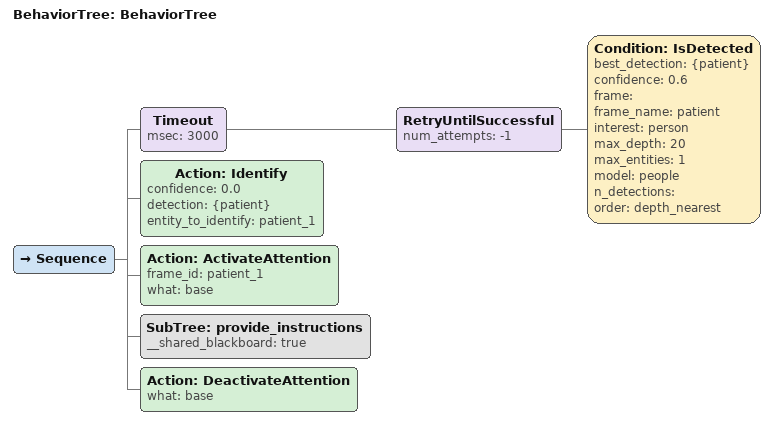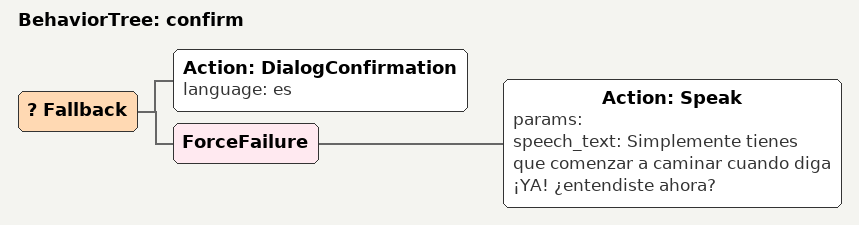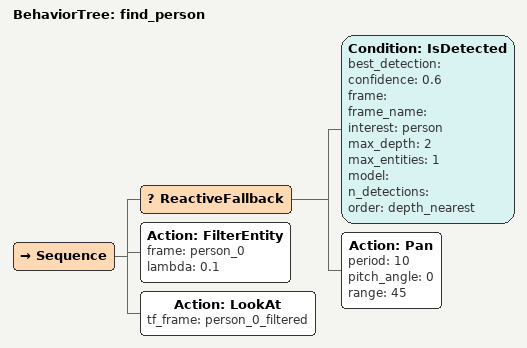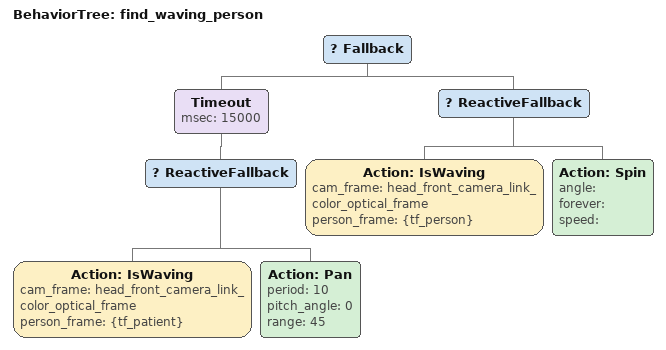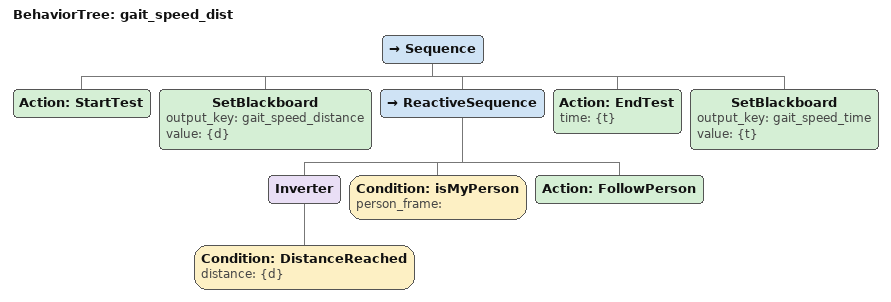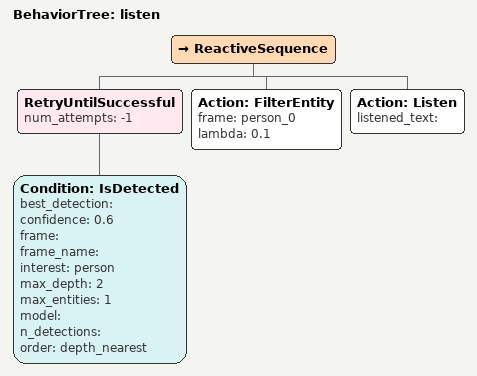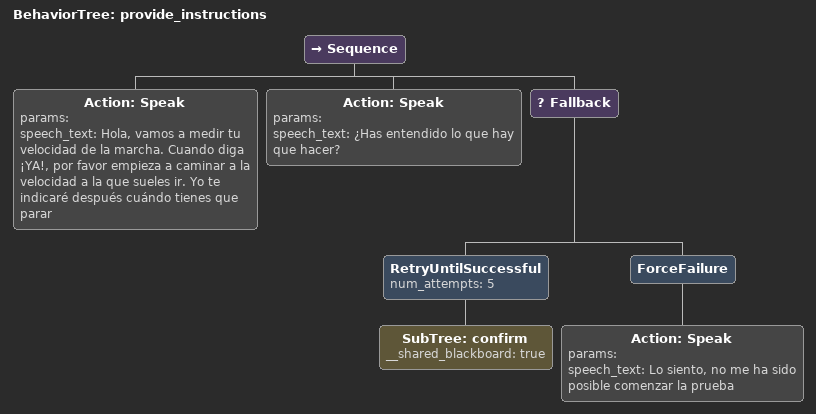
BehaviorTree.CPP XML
<?xml version="1.0"?>
<root main_tree_to_execute="BehaviorTree">
    <BehaviorTree ID="BehaviorTree">
        <Sequence>
            <Timeout msec="3000">
                <RetryUntilSuccessful num_attempts="-1">
                    <Condition ID="IsDetected" best_detection="{patient}" confidence="0.6" frame="" frame_name="patient" interest="person" max_depth="20" max_entities="1" model="people" n_detections="" order="depth_nearest"/>
                </RetryUntilSuccessful>
            </Timeout>
            <Action ID="Identify" confidence="0.0" detection="{patient}" entity_to_identify="patient_1"/>
            <Action ID="ActivateAttention" frame_id="patient_1" what="base"/>
            <SubTree ID="provide_instructions" __shared_blackboard="true"/>
            <Action ID="DeactivateAttention" what="base"/>
        </Sequence>
    </BehaviorTree>
    <BehaviorTree ID="confirm">
        <Fallback>
            <Action ID="DialogConfirmation" language="es"/>
            <ForceFailure>
                <Action ID="Speak" params="" speech_text="Simplemente tienes que comenzar a caminar cuando diga ¡YA! ¿entendiste ahora?"/>
            </ForceFailure>
        </Fallback>
    </BehaviorTree>
    <BehaviorTree ID="find_person">
        <Sequence>
            <ReactiveFallback>
                <Condition ID="IsDetected" best_detection="" confidence="0.6" frame="" frame_name="" interest="person" max_depth="2" max_entities="1" model="" n_detections="" order="depth_nearest"/>
                <Action ID="Pan" period="10" pitch_angle="0" range="45"/>
            </ReactiveFallback>
            <Action ID="FilterEntity" frame="person_0" lambda="0.1"/>
            <Action ID="LookAt" tf_frame="person_0_filtered"/>
        </Sequence>
    </BehaviorTree>
    <BehaviorTree ID="find_waving_person">
        <Fallback>
            <Timeout msec="15000">
                <ReactiveFallback>
                    <Action ID="IsWaving" cam_frame="head_front_camera_link_color_optical_frame" person_frame="{tf_patient}"/>
                    <Action ID="Pan" period="10" pitch_angle="0" range="45"/>
                </ReactiveFallback>
            </Timeout>
            <ReactiveFallback>
                <Action ID="IsWaving" cam_frame="head_front_camera_link_color_optical_frame" person_frame="{tf_person}"/>
                <Action ID="Spin" angle="" forever="" speed=""/>
            </ReactiveFallback>
        </Fallback>
    </BehaviorTree>
    <BehaviorTree ID="gait_speed_dist">
        <Sequence>
            <Action ID="StartTest"/>
            <SetBlackboard output_key="gait_speed_distance" value="{d}"/>
            <ReactiveSequence>
                <Inverter>
                    <Condition ID="DistanceReached" distance="{d}"/>
                </Inverter>
                <Condition ID="isMyPerson" person_frame=""/>
                <Action ID="FollowPerson"/>
            </ReactiveSequence>
            <Action ID="EndTest" time="{t}"/>
            <SetBlackboard output_key="gait_speed_time" value="{t}"/>
        </Sequence>
    </BehaviorTree>
    <BehaviorTree ID="listen">
        <ReactiveSequence>
            <RetryUntilSuccessful num_attempts="-1">
                <Condition ID="IsDetected" best_detection="" confidence="0.6" frame="" frame_name="" interest="person" max_depth="2" max_entities="1" model="" n_detections="" order="depth_nearest"/>
            </RetryUntilSuccessful>
            <Action ID="FilterEntity" frame="person_0" lambda="0.1"/>
            <Action ID="Listen" listened_text=""/>
        </ReactiveSequence>
    </BehaviorTree>
    <BehaviorTree ID="provide_instructions">
        <Sequence>
            <Action ID="Speak" params="" speech_text="Hola, vamos a medir tu velocidad de la marcha. Cuando diga ¡YA!, por favor empieza a caminar a la velocidad a la que sueles ir. Yo te indicaré después cuándo tienes que parar"/>
            <Action ID="Speak" params="" speech_text="¿Has entendido lo que hay que hacer?"/>
            <Fallback>
                <RetryUntilSuccessful num_attempts="5">
                    <SubTree ID="confirm" __shared_blackboard="true"/>
                </RetryUntilSuccessful>
                <ForceFailure>
                    <Action ID="Speak" params="" speech_text="Lo siento, no me ha sido posible comenzar la prueba"/>
                </ForceFailure>
            </Fallback>
        </Sequence>
    </BehaviorTree>
</root>
